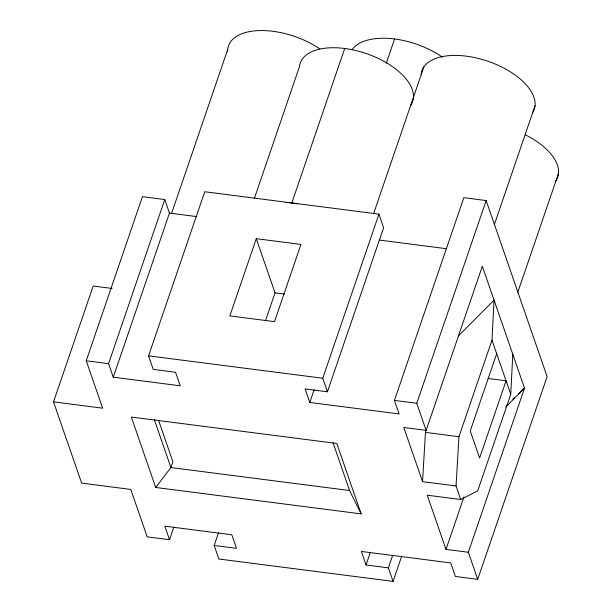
<?xml version="1.0" encoding="UTF-8"?>
<svg xmlns="http://www.w3.org/2000/svg" width="612" height="612" viewBox="0 0 612 612"><rect width="100%" height="100%" fill="white"/><g stroke="black" fill="none" stroke-linecap="round" stroke-linejoin="round"><path stroke-width="0.92" d="M512.802 354.287L510.745 394.335L477.697 490.87L460.744 499.514L456.055 485.966L458.939 436.693L491.994 340.165L494.045 300.117L458.495 335.858M456.055 485.966L422.563 481.659L425.439 432.386L482.325 266.251L524.522 388.146L468.333 552.254L477.712 579.342L455.382 576.466L450.692 562.925L361.363 551.443L366.045 564.983L388.383 567.86L393.072 581.4L218.874 559.008L214.185 545.46L218.507 532.838M173.846 527.093L169.524 539.723L147.194 536.846L130.777 489.447L81.648 483.128L53.519 401.87L93.2 286.026L112.095 288.451M53.519 401.87L102.648 408.181L86.238 360.782L142.428 196.674L164.758 199.543L169.447 213.091L113.258 377.199L180.257 385.805L175.567 372.264L153.237 369.396L148.548 355.847L204.737 191.747L378.927 214.139L383.617 227.679L327.428 391.787L305.097 388.918L309.787 402.459L399.116 413.942L394.426 400.401L463.835 197.684L486.165 200.552L547.12 376.625L477.712 579.342M113.258 377.199L108.569 363.65L164.758 199.543M171.49 213.665L227.71 49.465M254.324 198.525L299.467 66.654A59.395 30.409 18.9 0 1 366.971 53.81A59.395 30.409 18.9 0 1 410.644 105.494M256.275 238.68L229.837 315.907L274.505 321.652L300.943 244.425L256.275 238.68L275.033 292.857L265.501 320.696M291.832 202.939L344.709 48.493M386.294 63.227L394.595 38.984M373.534 213.879L423.864 66.884M309.787 402.459L314.109 389.836M327.428 391.787L322.746 378.247L378.927 214.139M422.563 481.659L403.805 427.49L426.136 430.358L416.764 403.27L486.165 200.552M366.045 564.983L370.367 552.361M494.267 224.811L535.041 105.723M388.383 567.86L392.705 555.229M393.072 581.4L401.717 556.155M496.676 353.705L470.238 430.932L479.617 458.021L506.055 380.794L488.192 378.499M517.706 292.528L558.481 173.441M468.333 552.254L446.003 549.385L463.927 497.021M155.7 487.473L131.328 417.047L336.784 443.463L361.164 513.889L155.7 487.473L170.916 467.553L172.898 461.762L158.523 420.23M505.734 407.034L524.522 388.146L518.341 393.929M512.856 399.07L514.225 397.785M169.447 213.091L196.812 216.61M379.134 240.049L446.837 248.755M275.033 292.857L284.335 294.058M148.548 355.847L322.746 378.247M86.238 360.782L108.569 363.65M394.426 400.401L416.764 403.27M425.439 432.386L458.939 436.693M460.744 499.514L427.245 495.207L446.003 549.385M361.164 513.889L349.574 490.526L170.916 467.553L154.354 419.702M214.185 545.46L236.523 548.337L231.833 534.789L164.835 526.175L169.524 539.723M491.994 340.165L510.745 394.335M333.012 442.667L349.574 490.526M286.064 202.381A59.395 30.409 18.9 0 1 297.348 203.804M421.117 74.327A59.395 30.409 18.9 0 1 488.613 61.491A59.395 30.409 18.9 0 1 532.287 113.174M525.356 134.824A59.395 30.409 18.9 0 1 555.734 180.892M227.626 51.278A59.395 30.409 18.9 0 1 259.641 30.577A59.395 30.409 18.9 0 1 319.9 48.891M352.107 49.694A59.395 30.409 18.9 0 1 442.323 57.107"/></g></svg>
